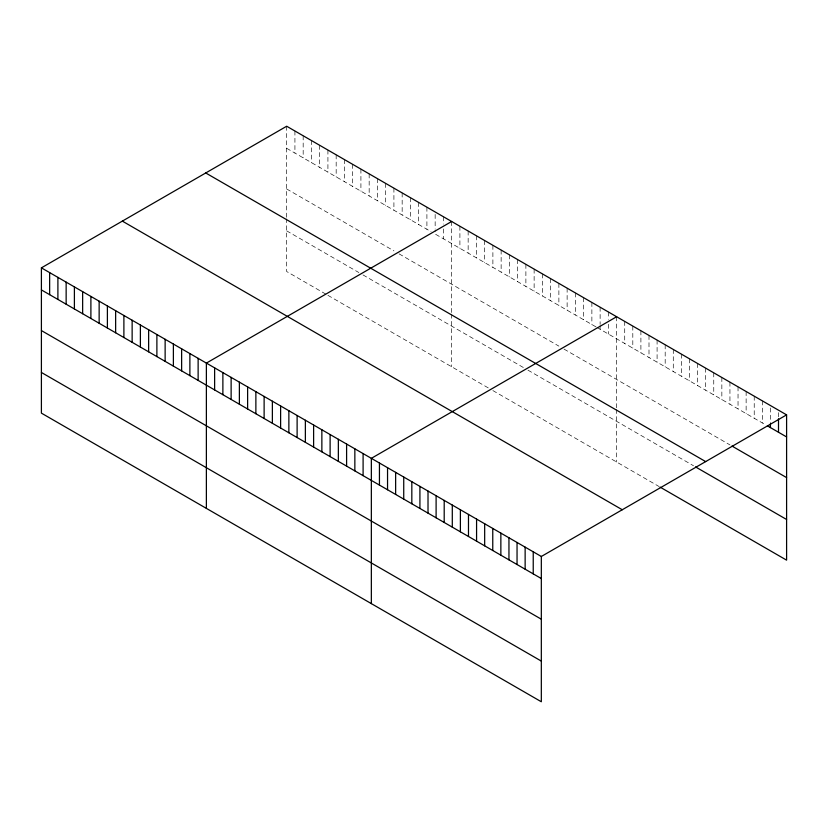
<?xml version="1.0" encoding="UTF-8"?>
<svg xmlns="http://www.w3.org/2000/svg" width="828" height="828" viewBox="0 0 828 828"><rect width="100%" height="100%" fill="white"/><g stroke="black" fill="none" stroke-linecap="round" stroke-linejoin="round"><path stroke-width="0.62" stroke-dasharray="4.14 3.1" d="M286.674 148.305L431.026 231.643M596.005 326.894L435.155 234.024L435.155 230.35M597.029 327.484L765.351 424.671M286.674 188.97L393.911 250.874M399.065 253.854L558.879 346.125M564.034 349.106L729.944 444.884M286.674 230.857L358.845 272.536M362.974 274.917L523.824 367.777M527.953 370.157L693.522 465.75M325.859 294.147L286.674 271.522L286.674 218.892M327.919 295.337L488.768 388.197M492.888 390.578L659.119 486.553M778.506 412.644L778.506 417.55M770.413 407.976L770.413 422.684M762.319 400.856L762.319 422.911M754.225 396.177L754.225 418.243M746.131 391.509L746.131 413.565M738.038 386.831L738.038 408.897M729.944 382.163L729.944 404.219M721.85 377.485L721.85 399.551M713.757 372.817L713.757 394.873M705.663 368.139L705.663 390.205M697.569 363.471L697.569 385.527M689.476 358.793L689.476 380.859M681.382 354.125L681.382 376.181M673.288 349.447L673.288 371.513M665.184 344.779L665.184 366.835M657.09 340.101L657.09 362.167M648.997 335.433L648.997 357.489M640.903 330.755L640.903 352.821M632.809 326.087L632.809 348.143M624.716 321.409L624.716 343.475M616.622 316.741L616.622 408.194M616.622 409.384L616.622 462.014M608.373 311.97L608.373 319.329M608.373 324.234L608.373 334.036M600.124 307.209L600.124 324.369M600.124 325.601L600.124 329.275M591.875 302.448L591.875 324.514M583.626 297.687L583.626 319.753M575.377 292.926L575.377 314.992M567.128 288.165L567.128 310.221M558.879 283.404L558.879 305.46M550.63 278.632L550.63 300.699M542.381 273.871L542.381 295.938M534.132 269.11L534.132 291.177M525.884 264.349L525.884 286.416M517.635 259.588L517.635 281.655M509.386 254.827L509.386 276.883M501.137 250.066L501.137 272.122M492.888 245.305L492.888 267.361M484.639 240.534L484.639 262.6M476.4 235.773L476.4 257.839M468.151 231.012L468.151 253.078M459.902 226.251L459.902 248.317M451.653 221.49L451.653 312.943M451.653 314.143L451.653 366.773M443.404 216.729L443.404 224.077M443.404 228.983L443.404 238.785M435.155 214.411L435.155 229.128M426.906 207.197L426.906 229.263M418.657 202.436L418.657 224.502M410.409 197.675L410.409 219.741M402.16 192.914L402.16 214.98M393.911 188.153L393.911 210.219M385.662 183.392L385.662 205.447M377.413 178.631L377.413 200.686M369.164 173.859L369.164 195.925M360.915 169.098L360.915 191.164M352.666 164.337L352.666 186.403M344.417 159.576L344.417 181.642M336.168 154.815L336.168 176.881M327.919 150.054L327.919 172.11M319.67 145.293L319.67 167.349M311.421 140.532L311.421 162.588M303.172 135.761L303.172 157.827M294.923 131L294.923 153.066M286.674 126.239L286.674 217.692"/><path stroke-width="1.24" d="M41.4 267.848L541.326 556.478L541.326 701.761L41.4 413.131L41.4 267.848L286.674 126.239L786.6 414.869L786.6 560.152L660.133 487.133M451.653 221.49L206.379 363.099L206.379 508.382M616.622 316.741L371.348 458.339L371.348 603.622M541.326 556.478L786.6 414.869M767.38 425.83L786.6 436.936M731.962 446.054L786.6 477.601M205.737 172.969L705.663 461.6M695.541 466.92L786.6 519.487M122.337 221.117L622.263 509.748M41.4 289.914L541.326 578.544M41.4 330.569L541.326 619.199M41.4 372.465L541.326 661.096M778.506 418.782L778.506 432.257M770.413 423.915L770.413 427.59M533.232 551.8L533.232 573.866M525.138 547.132L525.138 569.198M517.045 542.454L517.045 564.52M508.951 537.786L508.951 559.852M500.857 533.108L500.857 555.174M492.763 528.44L492.763 550.506M484.67 523.762L484.67 545.828M476.576 519.094L476.576 541.16M468.482 514.416L468.482 536.482M460.389 509.748L460.389 531.814M452.295 505.07L452.295 527.136M444.201 500.402L444.201 522.468M436.108 495.724L436.108 517.79M428.014 491.056L428.014 513.122M419.92 486.378L419.92 508.444M411.826 481.71L411.826 503.776M403.733 477.031L403.733 499.098M395.639 472.364L395.639 494.43M387.545 467.685L387.545 489.752M379.441 463.018L379.441 485.084M363.099 453.578L363.099 475.645M354.85 448.817L354.85 470.884M346.601 444.056L346.601 466.123M338.352 439.295L338.352 461.351M330.113 434.534L330.113 456.59M321.864 429.773L321.864 451.829M313.615 425.002L313.615 447.068M305.366 420.241L305.366 442.307M297.117 415.48L297.117 437.546M288.868 410.719L288.868 432.785M280.62 405.958L280.62 428.024M272.371 401.197L272.371 423.253M264.122 396.436L264.122 418.492M255.873 391.665L255.873 413.731M247.624 386.904L247.624 408.97M239.375 382.143L239.375 404.209M231.126 377.382L231.126 399.448M222.877 372.621L222.877 394.687M214.628 367.86L214.628 389.916M198.13 358.338L198.13 380.394M189.881 353.566L189.881 375.633M181.632 348.805L181.632 370.872M173.383 344.044L173.383 366.111M165.134 339.283L165.134 361.35M156.885 334.522L156.885 356.589M148.636 329.761L148.636 351.817M140.387 325L140.387 347.056M132.138 320.229L132.138 342.295M123.889 315.468L123.889 337.534M115.641 310.707L115.641 332.773M107.392 305.946L107.392 328.012M99.143 301.185L99.143 323.251M90.894 296.424L90.894 318.48M82.645 291.663L82.645 313.719M74.396 286.892L74.396 308.958M66.147 282.131L66.147 304.197M57.898 277.37L57.898 299.436M49.649 272.609L49.649 294.675"/></g></svg>
